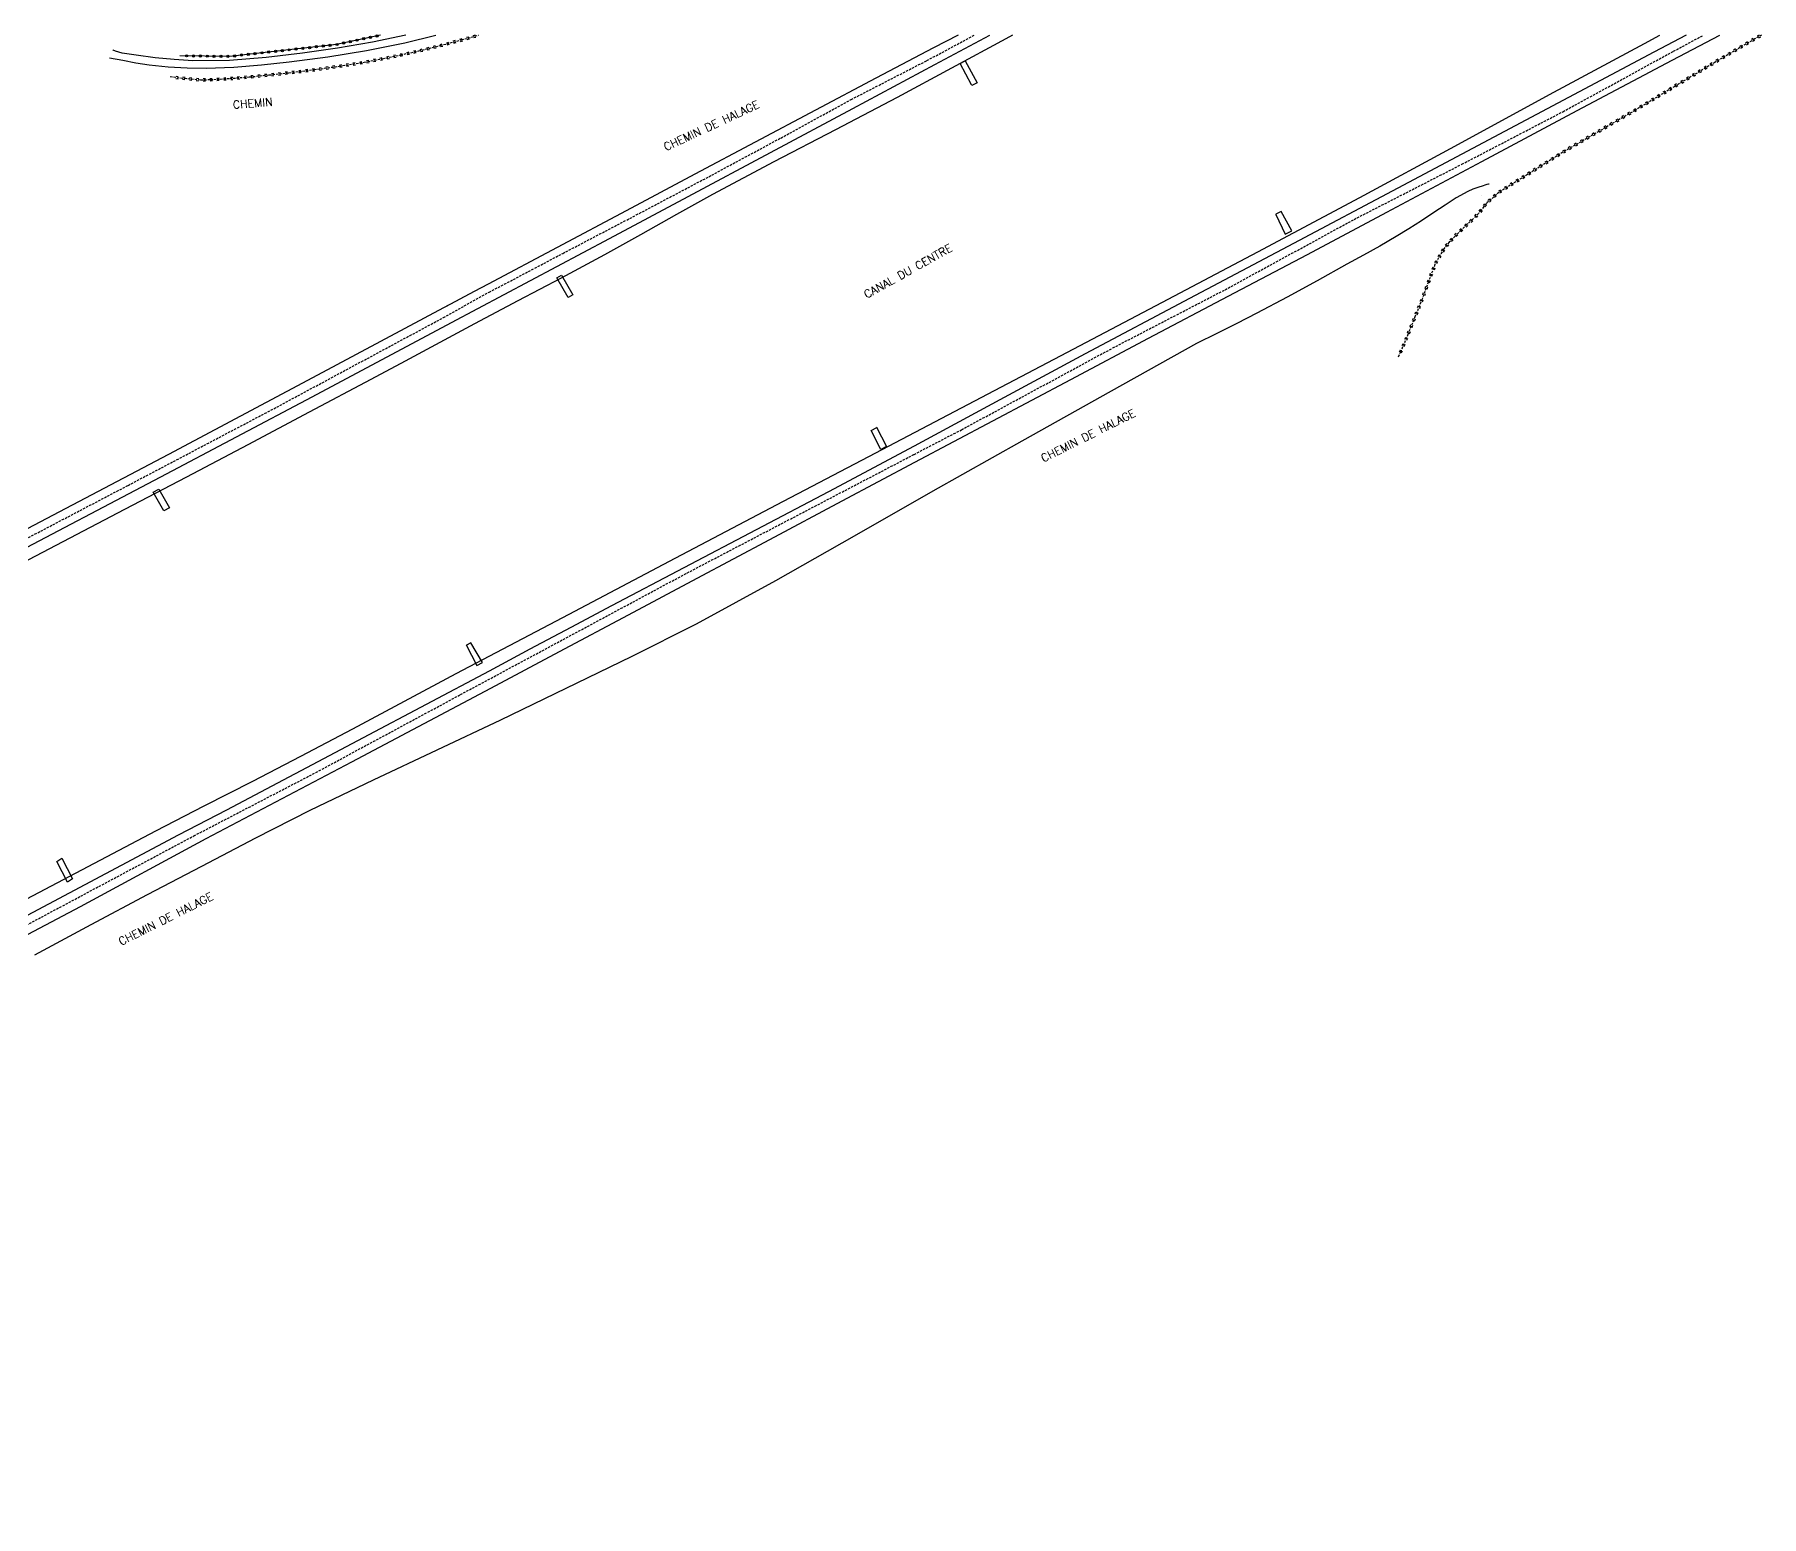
# Model space of a CAD drawing. Header units: millimetres. Extents: x 134000 to 134761, y 131146 to 132000.
# Drawn here: x 134383 to 134760.7, y 131676 to 132000.1 of the extents above; entities that cross this region are included whole.
import ezdxf
from ezdxf.enums import TextEntityAlignment as Align

# ---------------------------------------------------------------- set-up
doc = ezdxf.new("R2010")
doc.units = ezdxf.units.MM
doc.linetypes.add('DASHED', pattern=[0.75, 0.5, -0.25])
doc.layers.get('0').update_dxf_attribs({"linetype": 'CONTINUOUS'})
for name, color, linetype in [('W0001', 6, 'DASHED'), ('W0008', 7, 'CONTINUOUS'), ('W0071', 7, 'CONTINUOUS'), ('W0105', 7, 'CONTINUOUS'), ('W0211', 2, 'CONTINUOUS'), ('W0220', 5, 'DASHED'), ('W0323', 7, 'CONTINUOUS'), ('W0510', 5, 'CONTINUOUS'), ('W0985', 4, 'CONTINUOUS'), ('W0989', 7, 'CONTINUOUS')]:
    doc.layers.add(name, color=color, linetype=linetype)
doc.styles.get("Standard").update_dxf_attribs({"font": 'romans.shx', "width": 0.85})

# ---------------------------------------------------------------- blocks, each defined once
blk = doc.blocks.new('t323o')
at = {"color": 0, "linetype": 'Continuous'}
for radius in [0.25, 0.15]:
    blk.add_circle((0, 0), radius, dxfattribs=at)
blk = doc.blocks.new('t220o')
at = {"color": 0, "linetype": 'Continuous'}
for p, q in [((-0.25, 0.25), (0.25, 0.25)), ((-0.25, -0.25), (0.25, -0.25))]:
    blk.add_line(p, q, dxfattribs=at)

msp = doc.modelspace()

# ---------------------------------------------------------------- linework, layer by layer
at = {"layer": 'W0001'}
for points in [[(134015, 131695.46), (134041.27, 131709.46), (134101.08, 131741.33), (134158.54, 131771.85), (134212.79, 131800.77), (134267.94, 131830.11), (134302.78, 131848.59), (134334.52, 131865.48), (134366.44, 131882.13), (134403.49, 131901.53), (134435.34, 131918.29), (134472.44, 131938.22), (134482.46, 131943.78), (134498.58, 131952.27), (134514.64, 131960.67), (134530.49, 131969.04), (134546.22, 131977.5), (134561.65, 131985.93), (134578.21, 131994.45), (134588.58, 132000)], [(134137.36, 131676), (134181.78, 131699.71), (134232.7, 131726.39), (134277.02, 131749.95), (134329.79, 131777.99), (134377.93, 131803.57), (134417.88, 131824.87), (134444.58, 131838.74), (134476.2, 131855.77), (134525.73, 131882.36), (134575.4, 131908.3), (134585.78, 131913.7), (134618.85, 131931.58), (134643.42, 131944.32), (134671.65, 131959.71), (134695.2, 131971.76), (134717.31, 131983.26), (134741.46, 131996.47), (134748.06, 132000)]]:
    msp.add_lwpolyline(points, dxfattribs=at)
at = {"layer": 'W0008'}
for points in [[(134585.01, 132000), (134579.67, 131997.22), (134567.01, 131990.59), (134553.82, 131983.62), (134540.64, 131976.62), (134527.46, 131969.62), (134512.39, 131961.61), (134497.33, 131953.59), (134482.26, 131945.57), (134479.15, 131943.91), (134476.04, 131942.26), (134472.93, 131940.61)], [(134474.22, 131937.18), (134491.49, 131946.34), (134508.75, 131955.51), (134526.01, 131964.69), (134543.99, 131974.33), (134561.97, 131983.98), (134579.96, 131993.61), (134592, 132000)], [(134744.28, 132000), (134737.21, 131996.27), (134718.53, 131986.37), (134699.86, 131976.43), (134681.19, 131966.51), (134658.4, 131954.45), (134635.61, 131942.4), (134612.85, 131930.3), (134594.14, 131920.23), (134575.44, 131910.13), (134556.71, 131900.1), (134540.88, 131891.77), (134525.03, 131883.48), (134509.2, 131875.15), (134500.29, 131870.42), (134491.39, 131865.67), (134482.48, 131860.92)], [(134482.85, 131857.15), (134497.88, 131865.19), (134512.92, 131873.23), (134527.96, 131881.26), (134543.83, 131889.72), (134559.7, 131898.17), (134575.58, 131906.62), (134592.61, 131915.66), (134609.65, 131924.7), (134626.69, 131933.73), (134644.07, 131942.9), (134661.45, 131952.06), (134678.82, 131961.25), (134699.61, 131972.35), (134720.39, 131983.49), (134741.21, 131994.55), (134751.6, 132000)], [(134473.58, 131940.95), (134443.8, 131925.05), (134412.3, 131908.29), (134381.4, 131892.02), (134351.45, 131876.19), (134325.16, 131862.4), (134291.07, 131844.33), (134261.37, 131828.56)], [(134271.64, 131830.01), (134306.24, 131848.3), (134342.26, 131867.36), (134375.75, 131885.05), (134410.63, 131903.39), (134443.77, 131920.89), (134474.22, 131937.18)], [(134482.48, 131860.92), (134454.91, 131846.32), (134424.98, 131830.48), (134414.43, 131825.05)], [(134420.57, 131824.29), (134452.42, 131841.03), (134482.85, 131857.15)], [(134414.43, 131825.05), (134338.33, 131784.53), (134272.63, 131749.65), (134207.13, 131714.89), (134146.21, 131682.59), (134133.77, 131676)], [(134141.46, 131676), (134197.75, 131705.96), (134261.6, 131739.75), (134327.91, 131775.02), (134393.05, 131809.45), (134420.57, 131824.29)]]:
    msp.add_lwpolyline(points, dxfattribs=at)
at = {"layer": 'W0071'}
for points in [[(134399.43, 131995.04), (134402.31, 131994.55), (134405.19, 131993.98), (134408.07, 131993.5), (134412.22, 131993.08), (134416.39, 131992.86), (134420.55, 131992.78), (134426.61, 131992.99), (134432.66, 131993.53), (134438.7, 131994.2), (134447.18, 131995.28), (134455.63, 131996.62), (134464.01, 131998.29), (134470.81, 132000)], [(134464.23, 132000), (134456.96, 131998.49), (134449.31, 131997.16), (134441.63, 131996.09), (134433.66, 131995.15), (134425.67, 131994.48), (134417.68, 131994.4), (134413.54, 131994.64), (134409.4, 131995.04), (134405.29, 131995.62), (134403.75, 131995.84), (134402.22, 131996.09), (134400.73, 131996.5), (134400.25, 131996.7), (134400.12, 131996.76)]]:
    msp.add_lwpolyline(points, dxfattribs=at)
at = {"layer": 'W0105'}
for points in [[(134585.48, 131993.79), (134586.59, 131994.39), (134589.17, 131989.58), (134588.05, 131988.98), (134587.98, 131989.12)], [(134656.54, 131956.49), (134657.99, 131957.17), (134655.7, 131961.45), (134654.51, 131960.82), (134654.54, 131960.77)], [(134497.29, 131946.95), (134498.29, 131947.51), (134500.73, 131943.19), (134499.73, 131942.62), (134499.74, 131942.61)], [(134569.36, 131910.03), (134568.13, 131909.4), (134566, 131913.54), (134567.22, 131914.17), (134567.18, 131914.24)], [(134411.31, 131895.95), (134409.01, 131900.05), (134410.21, 131900.73), (134412.51, 131896.63)], [(134479.8, 131862.13), (134480.98, 131862.82), (134478.47, 131867.08), (134477.5, 131866.58), (134477.46, 131866.67)], [(134389.03, 131820), (134391.36, 131815.49), (134390.26, 131814.73), (134387.93, 131819.25)]]:
    msp.add_lwpolyline(points, close=True, dxfattribs=at)
at = {"layer": 'W0211'}
for points in [[(134701.2, 131967.41), (134701.15, 131967.41), (134701.1, 131967.4), (134701.04, 131967.39), (134700.64, 131967.31), (134700.23, 131967.2), (134699.83, 131967.08), (134698.71, 131966.71), (134697.6, 131966.29), (134696.51, 131965.83), (134693.95, 131964.45), (134691.52, 131962.82), (134689.09, 131961.18), (134686.35, 131959.42), (134683.62, 131957.65), (134680.86, 131955.94), (134677.29, 131953.88), (134673.68, 131951.9), (134670.07, 131949.92), (134663.53, 131946.29), (134656.99, 131942.67), (134650.39, 131939.16), (134646, 131936.92), (134641.58, 131934.73), (134637.17, 131932.55)], [(134699.49, 131964.9), (134699.49, 131964.92)], [(134637.17, 131932.55), (134618.51, 131922.12), (134599, 131911.19), (134579.49, 131900.24), (134562.29, 131890.44), (134545.1, 131880.63), (134527.72, 131871.17), (134513.53, 131864.01), (134499.22, 131857.08), (134484.91, 131850.15)], [(134484.91, 131850.15), (134471, 131843.61), (134457.09, 131837.08), (134443.27, 131830.38), (134431.36, 131824.33), (134419.51, 131818.16), (134407.66, 131811.99)], [(134407.66, 131811.99), (134395.33, 131805.39), (134383, 131798.79)]]:
    msp.add_lwpolyline(points, dxfattribs=at)
at = {"layer": 'W0220'}
for points in [[(134412.7, 131990.95), (134415.82, 131990.56), (134419.41, 131990.23), (134421.51, 131990.28), (134423.62, 131990.39), (134425.73, 131990.53), (134430.05, 131990.87), (134434.36, 131991.3), (134438.67, 131991.79), (134444.17, 131992.46), (134449.66, 131993.21), (134455.13, 131994.1), (134459.13, 131994.85), (134463.12, 131995.68), (134467.1, 131996.57), (134471.78, 131997.73), (134476.44, 131998.97), (134480.13, 132000)], [(134760.73, 132000), (134759.27, 131999.17), (134750.5, 131994.03), (134741.78, 131988.79), (134733.07, 131983.55), (134725.18, 131978.96), (134717.29, 131974.38), (134709.57, 131969.52), (134706.43, 131967.59), (134703.32, 131965.62), (134700.59, 131963.24), (134699.99, 131962.5), (134699.41, 131961.73), (134698.81, 131960.99), (134697.6, 131959.74), (134696.32, 131958.57), (134695.06, 131957.37), (134693.73, 131956.04), (134692.42, 131954.69), (134691.23, 131953.26), (134689.3, 131949.82), (134687.89, 131946.04), (134686.5, 131942.26), (134684.94, 131938.41), (134683.4, 131934.56), (134681.8, 131930.74), (134681.19, 131929.42)]]:
    msp.add_lwpolyline(points, dxfattribs=at)
at = {"layer": 'W0323'}
msp.add_lwpolyline([(134458.71, 132000), (134449.1, 131997.95), (134425.67, 131995.34), (134414.8, 131995.5), (134414.8, 131995.5), (134414.8, 131995.5)], dxfattribs=at)
at = {"layer": 'W0510'}
for points in [[(134475.25, 131860.36), (134498.6, 131872.65), (134521.94, 131884.95), (134545.28, 131897.24), (134565.53, 131907.86), (134585.78, 131918.48), (134606.02, 131929.12), (134628.32, 131940.86), (134650.61, 131952.62), (134672.86, 131964.47), (134693.64, 131975.69), (134714.37, 131986.99), (134735.15, 131998.21), (134738.52, 132000)], [(134596.95, 132000), (134595.45, 131999.19), (134583.59, 131992.76), (134571.71, 131986.37), (134558.24, 131979.32), (134544.74, 131972.32), (134531.33, 131965.17), (134523.43, 131960.79), (134515.56, 131956.35), (134507.66, 131951.96), (134498.21, 131946.88), (134488.72, 131941.86), (134479.23, 131936.84)], [(134479.23, 131936.84), (134471.68, 131932.78), (134464.12, 131928.72), (134456.55, 131924.67), (134443.12, 131917.52), (134429.68, 131910.42), (134416.23, 131903.32), (134402.74, 131896.24), (134389.24, 131889.17), (134375.75, 131882.08), (134361.34, 131874.46), (134346.94, 131866.8), (134332.57, 131859.11), (134322.41, 131853.61), (134312.25, 131848.08), (134302.1, 131842.56)], [(134409.56, 131825.98), (134420.15, 131831.4), (134430.74, 131836.82), (134441.3, 131842.28), (134452.64, 131848.27), (134463.95, 131854.31), (134475.25, 131860.36)], [(134127.01, 131676), (134149.64, 131688.08), (134207.37, 131718.87), (134267.69, 131750.82), (134332.86, 131785.57), (134409.56, 131825.98)]]:
    msp.add_lwpolyline(points, dxfattribs=at)

# ---------------------------------------------------------------- block references
at = {"layer": 'W0220'}
for p, rotation in [((134466.2, 131996.37), 12.66907010687381), ((134467.66, 131996.71), 13.84604592464815), ((134469.12, 131997.07), 13.84604592464815), ((134470.57, 131997.43), 13.84604592464815), ((134472.03, 131997.79), 14.9581980560595), ((134473.48, 131998.18), 14.9581980560595), ((134474.93, 131998.57), 14.9581980560595), ((134476.38, 131998.95), 14.9581980560595), ((134477.82, 131999.36), 15.58642493306898), ((134479.27, 131999.76), 15.58642493306898), ((134754.98, 131996.66), 210.3955525531364), ((134756.27, 131997.41), 210.3955525531364), ((134757.57, 131998.17), 210.3955525531364), ((134758.86, 131998.93), 210.3955525531364), ((134760.16, 131999.68), 209.4848840290989), ((134445.54, 131992.64), 7.78658030182796), ((134447.03, 131992.85), 7.78658030182796), ((134448.51, 131993.05), 7.78658030182796), ((134450, 131993.26), 9.214061888636573), ((134451.48, 131993.5), 9.214061888636573), ((134452.96, 131993.74), 9.214061888636573), ((134454.44, 131993.98), 9.214061888636573), ((134455.92, 131994.24), 10.67578949094494), ((134457.39, 131994.52), 10.67578949094494), ((134458.87, 131994.8), 10.67578949094494), ((134460.34, 131995.1), 11.71784242701836), ((134461.8, 131995.4), 11.71784242701836), ((134463.27, 131995.71), 12.66907010687381), ((134464.74, 131996.04), 12.66907010687381), ((134748.52, 131992.84), 211.0014390408272), ((134749.81, 131993.61), 211.0014390408272), ((134751.1, 131994.38), 210.3955525531364), ((134752.39, 131995.14), 210.3955525531364), ((134753.69, 131995.9), 210.3955525531364), ((134414.19, 131990.76), 352.9757287408592), ((134415.68, 131990.58), 352.9757287408592), ((134417.17, 131990.44), 354.7423377700734), ((134418.67, 131990.3), 354.7423377700734), ((134420.17, 131990.25), 1.27846851728686), ((134421.66, 131990.29), 3.068421382223737), ((134423.16, 131990.37), 3.068421382223737), ((134424.66, 131990.46), 3.694881869719731), ((134426.16, 131990.56), 4.473750228307689), ((134427.65, 131990.68), 4.473750228307689), ((134429.15, 131990.8), 4.473750228307689), ((134430.64, 131990.93), 5.772405114773441), ((134432.13, 131991.08), 5.772405114773441), ((134433.63, 131991.23), 5.772405114773441), ((134435.12, 131991.39), 6.465756934743768), ((134436.61, 131991.56), 6.465756934743768), ((134438.1, 131991.73), 6.465756934743768), ((134439.59, 131991.9), 6.891633609124001), ((134441.08, 131992.08), 6.891633609124001), ((134442.57, 131992.26), 6.891633609124001), ((134444.06, 131992.44), 6.891633609124001), ((134742.09, 131988.98), 211.0014390408272), ((134743.38, 131989.75), 211.0014390408272), ((134744.67, 131990.52), 211.0014390408272), ((134745.95, 131991.29), 211.0014390408272), ((134747.24, 131992.07), 211.0014390408272), ((134735.67, 131985.11), 211.0091703147441), ((134736.95, 131985.89), 211.0091703147441), ((134738.24, 131986.66), 211.0091703147441), ((134739.52, 131987.43), 211.0091703147441), ((134740.81, 131988.2), 211.0091703147441), ((134729.2, 131981.31), 210.1746558164684), ((134730.5, 131982.06), 210.1746558164684), ((134731.8, 131982.81), 210.1746558164684), ((134733.09, 131983.57), 211.0091703147441), ((134734.38, 131984.34), 211.0091703147441), ((134722.72, 131977.54), 210.1832377027898), ((134724.02, 131978.29), 210.1832377027898), ((134725.31, 131979.04), 210.1746558164684), ((134726.61, 131979.8), 210.1746558164684), ((134727.91, 131980.55), 210.1746558164684), ((134716.26, 131973.73), 212.1525991710909), ((134717.53, 131974.52), 210.1832377027898), ((134718.83, 131975.27), 210.1832377027898), ((134720.13, 131976.03), 210.1832377027898), ((134721.42, 131976.78), 210.1832377027898), ((134711.18, 131970.54), 212.1525991710909), ((134712.45, 131971.33), 212.1525991710909), ((134713.72, 131972.13), 212.1525991710909), ((134714.99, 131972.93), 212.1525991710909), ((134704.81, 131966.57), 212.3351774103449), ((134706.08, 131967.37), 212.3351774103449), ((134707.36, 131968.16), 211.5718445702421), ((134708.63, 131968.95), 211.5718445702421), ((134709.91, 131969.74), 212.1525991710909), ((134700.21, 131962.77), 230.8625038189082), ((134701.26, 131963.83), 221.1337839350917), ((134702.39, 131964.82), 221.1337839350917), ((134703.55, 131965.77), 212.3351774103449), ((134697.23, 131959.4), 222.4598503237272), ((134698.3, 131960.46), 225.8181215799997), ((134699.29, 131961.58), 231.2655393061451), ((134692.94, 131955.22), 226.0557260103557), ((134693.98, 131956.3), 224.9784521331834), ((134695.04, 131957.36), 224.9784521331834), ((134696.13, 131958.39), 223.4619149560525), ((134690.3, 131951.6), 240.705547941861), ((134691.04, 131952.91), 240.705547941861), ((134691.93, 131954.1), 230.1707578583303), ((134688.44, 131947.52), 249.520444442323), ((134688.97, 131948.92), 249.520444442323), ((134689.57, 131950.29), 240.705547941861), ((134687.4, 131944.7), 249.8761417403265), ((134687.92, 131946.11), 249.520444442323), ((134685.79, 131940.5), 247.8753527765013), ((134686.36, 131941.89), 247.8753527765013), ((134686.89, 131943.3), 249.8761417403265), ((134684.11, 131936.33), 248.2345029781101), ((134684.67, 131937.72), 248.2345029781101), ((134685.23, 131939.11), 247.8753527765013), ((134682.4, 131932.17), 247.3131597764563), ((134682.98, 131933.55), 247.3131597764563), ((134683.55, 131934.94), 248.2345029781101), ((134681.82, 131930.78), 247.3131597764563)]:
    msp.add_blockref('t220o', p, dxfattribs=dict(at, rotation=rotation))
at = {"layer": 'W0323'}
for p, rotation in [((134434.25, 131996.3), 186.3367026993916), ((134435.74, 131996.46), 186.3367026993916), ((134437.23, 131996.63), 186.3367026993916), ((134438.72, 131996.79), 186.3367026993916), ((134440.21, 131996.96), 186.3367026993916), ((134441.71, 131997.12), 186.3367026993916), ((134443.2, 131997.29), 186.3367026993916), ((134444.69, 131997.46), 186.3367026993916), ((134446.18, 131997.62), 186.3367026993916), ((134447.67, 131997.79), 186.3367026993916), ((134449.16, 131997.96), 192.0711394771888), ((134450.63, 131998.27), 192.0711394771888), ((134452.09, 131998.59), 192.0711394771888), ((134453.56, 131998.9), 192.0711394771888), ((134455.03, 131999.21), 192.0711394771888), ((134456.49, 131999.53), 192.0711394771888), ((134457.96, 131999.84), 192.0711394771888), ((134416.3, 131995.48), 179.1934417368997), ((134417.8, 131995.45), 179.1934417368997), ((134419.3, 131995.43), 179.1934417368997), ((134420.8, 131995.41), 179.1934417368997), ((134422.3, 131995.39), 179.1934417368997), ((134423.8, 131995.37), 179.1934417368997), ((134425.3, 131995.35), 179.1934417368997), ((134426.8, 131995.47), 186.3367026993916), ((134428.29, 131995.63), 186.3367026993916), ((134429.78, 131995.8), 186.3367026993916), ((134431.27, 131995.97), 186.3367026993916), ((134432.76, 131996.13), 186.3367026993916)]:
    msp.add_blockref('t323o', p, dxfattribs=dict(at, rotation=rotation))

# ---------------------------------------------------------------- texts
at = {"layer": 'W0985'}
msp.add_text('CANAL DU CENTRE', height=1.75, rotation=29.2266, dxfattribs=at).set_placement((134574.07, 131948.39), align=Align.MIDDLE_CENTER)
at = {"layer": 'W0989'}
for s, rotation, p in [('CHEMIN', 4.3525, (134430.75, 131985.11)), ('CHEMIN DE HALAGE', 24.8886, (134531.08, 131980.22)), ('CHEMIN DE HALAGE', 26.6602, (134613.47, 131912.41)), ('CHEMIN DE HALAGE', 26.6602, (134411.73, 131806.71))]:
    msp.add_text(s, height=1.75, rotation=rotation, dxfattribs=at).set_placement(p, align=Align.MIDDLE_CENTER)

doc.saveas('drawing.dxf')
